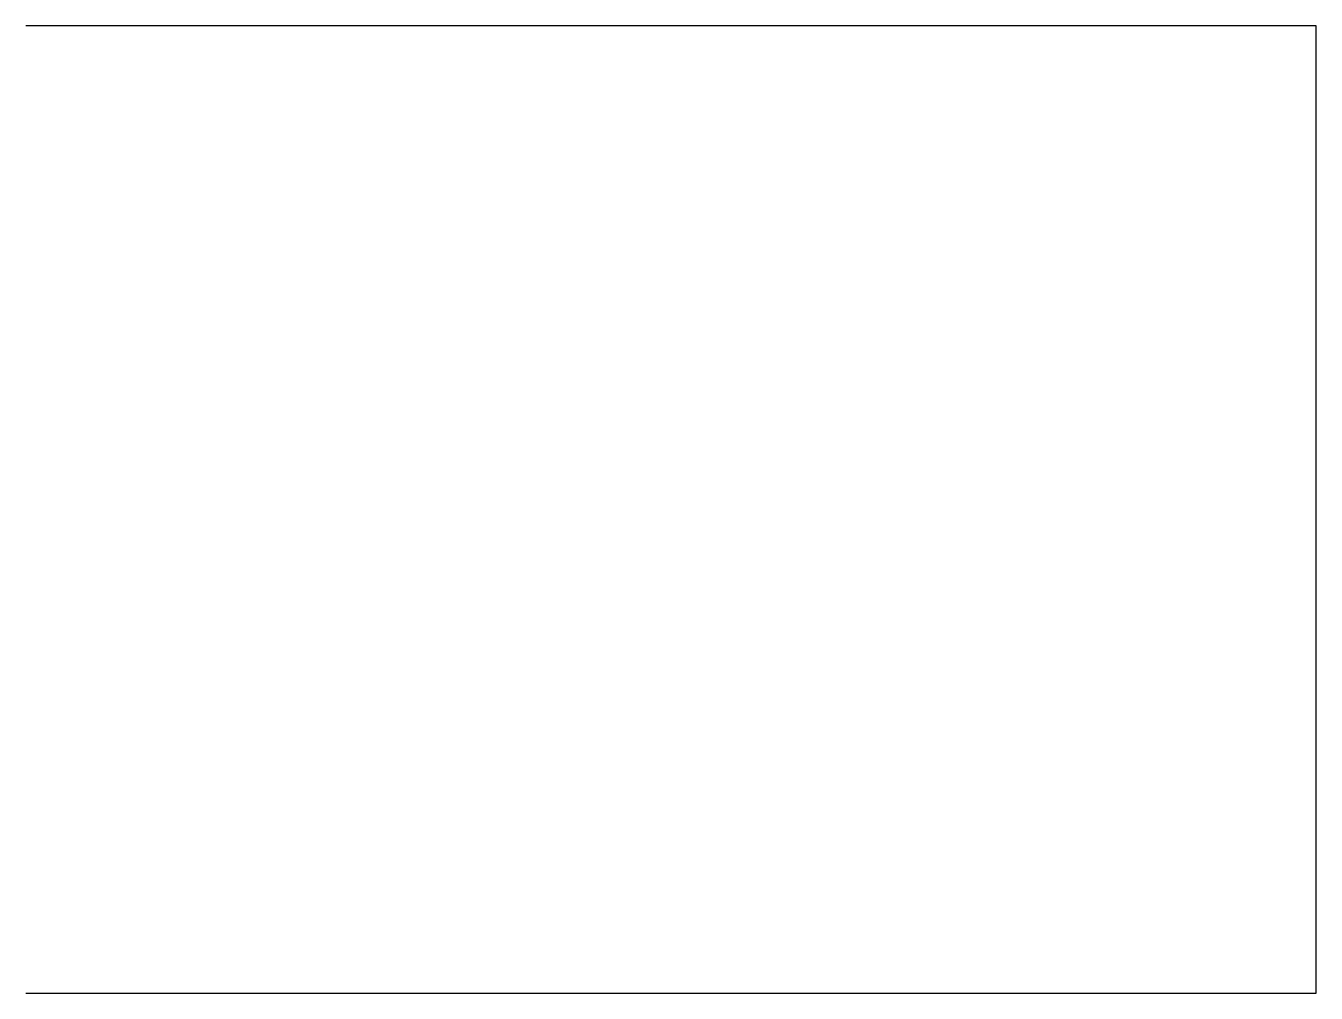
# Model space of a CAD drawing. Header units: metres. Extents: x 0 to 400, y 0 to 300.
import ezdxf

# ---------------------------------------------------------------- set-up
doc = ezdxf.new("R2010")
doc.units = ezdxf.units.M

msp = doc.modelspace()

# ---------------------------------------------------------------- linework, layer by layer
msp.add_lwpolyline([(0, 0), (400, 0), (400, 300), (0, 300)])

doc.saveas('drawing.dxf')
